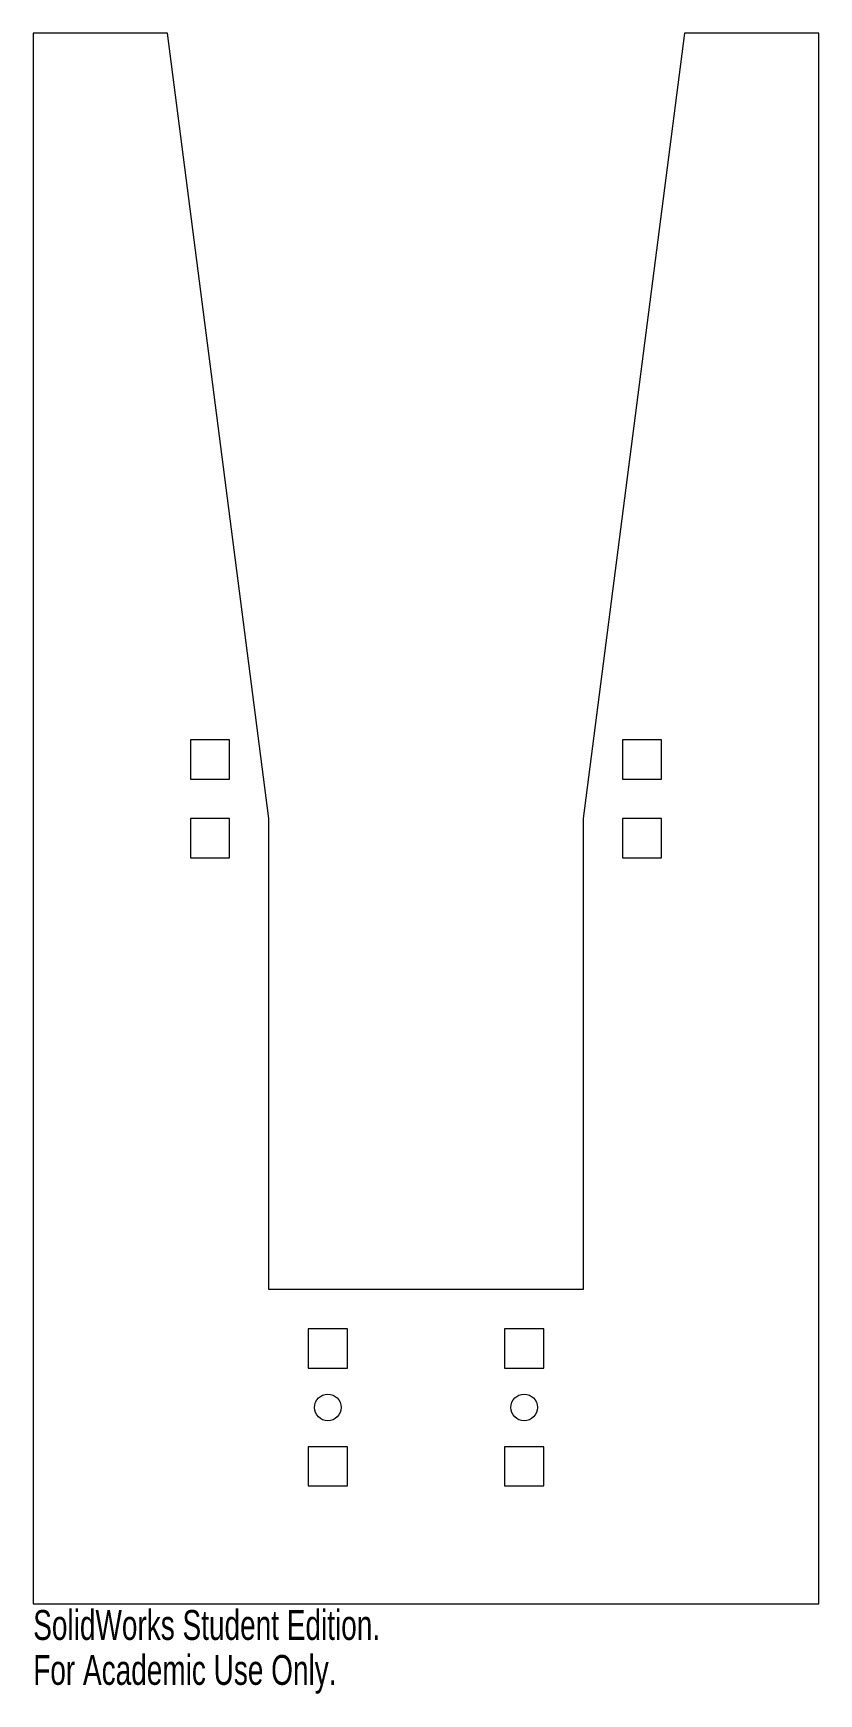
# Model space of a CAD drawing. Header units: inches. Extents: x -2.5 to 2.5, y -5.6 to 5.
import ezdxf

# ---------------------------------------------------------------- set-up
doc = ezdxf.new("R2010")
doc.units = ezdxf.units.IN
doc.header["$MEASUREMENT"] = 0
doc.styles.add('SLDTEXTSTYLE0', font='TXT', dxfattribs={"width": 0.7})

msp = doc.modelspace()

# ---------------------------------------------------------------- linework, layer by layer
at = {"color": 7, "linetype": 'Continuous', "lineweight": 15}
for p, q in [((-1.645, 5), (-2.5, 5)), ((-2.5, 5), (-2.5, -5)), ((-1, 0), (-1.645, 5)), ((1.645, 5), (1, 0)), ((2.5, 5), (1.645, 5)), ((2.5, -5), (2.5, 5)), ((-1.5, 0.5), (-1.5, 0.25)), ((-1.25, 0.5), (-1.5, 0.5)), ((-1.25, 0.25), (-1.25, 0.5)), ((1.25, 0.5), (1.25, 0.25)), ((1.5, 0.5), (1.25, 0.5)), ((1.5, 0.25), (1.5, 0.5)), ((-1.5, 0.25), (-1.25, 0.25)), ((1.25, 0.25), (1.5, 0.25)), ((-1.25, 0), (-1.5, 0)), ((-1.5, 0), (-1.5, -0.25)), ((-1.25, -0.25), (-1.25, 0)), ((-1, -3), (-1, 0)), ((1, 0), (1, -3)), ((1.25, 0), (1.25, -0.25)), ((1.5, 0), (1.25, 0)), ((1.5, -0.25), (1.5, 0)), ((-1.5, -0.25), (-1.25, -0.25)), ((1.25, -0.25), (1.5, -0.25)), ((1, -3), (-1, -3)), ((-0.75, -3.25), (-0.75, -3.5)), ((-0.5, -3.25), (-0.75, -3.25)), ((-0.5, -3.5), (-0.5, -3.25)), ((0.75, -3.25), (0.5, -3.25)), ((0.5, -3.25), (0.5, -3.5)), ((0.75, -3.5), (0.75, -3.25)), ((-0.75, -3.5), (-0.5, -3.5)), ((0.5, -3.5), (0.75, -3.5)), ((-0.75, -4), (-0.75, -4.25)), ((-0.5, -4), (-0.75, -4)), ((-0.5, -4.25), (-0.5, -4)), ((0.5, -4), (0.5, -4.25)), ((0.75, -4), (0.5, -4)), ((0.75, -4.25), (0.75, -4)), ((-0.75, -4.25), (-0.5, -4.25)), ((0.5, -4.25), (0.75, -4.25)), ((-2.5, -5), (2.5, -5))]:
    msp.add_line(p, q, dxfattribs=at)
for centre in [(-0.625, -3.75), (0.625, -3.75)]:
    msp.add_circle(centre, 0.085, dxfattribs=at)

# ---------------------------------------------------------------- texts
at = {"color": 7, "linetype": 'Continuous', "char_height": 0.1903, "attachment_point": 1, "style": 'SLDTEXTSTYLE0'}
for s, insert in [('SolidWorks Student Edition.', (-2.5, -5.04)), ('For Academic Use Only.', (-2.5, -5.326))]:
    msp.add_mtext(s, dxfattribs=dict(at, insert=insert))

doc.saveas('drawing.dxf')
